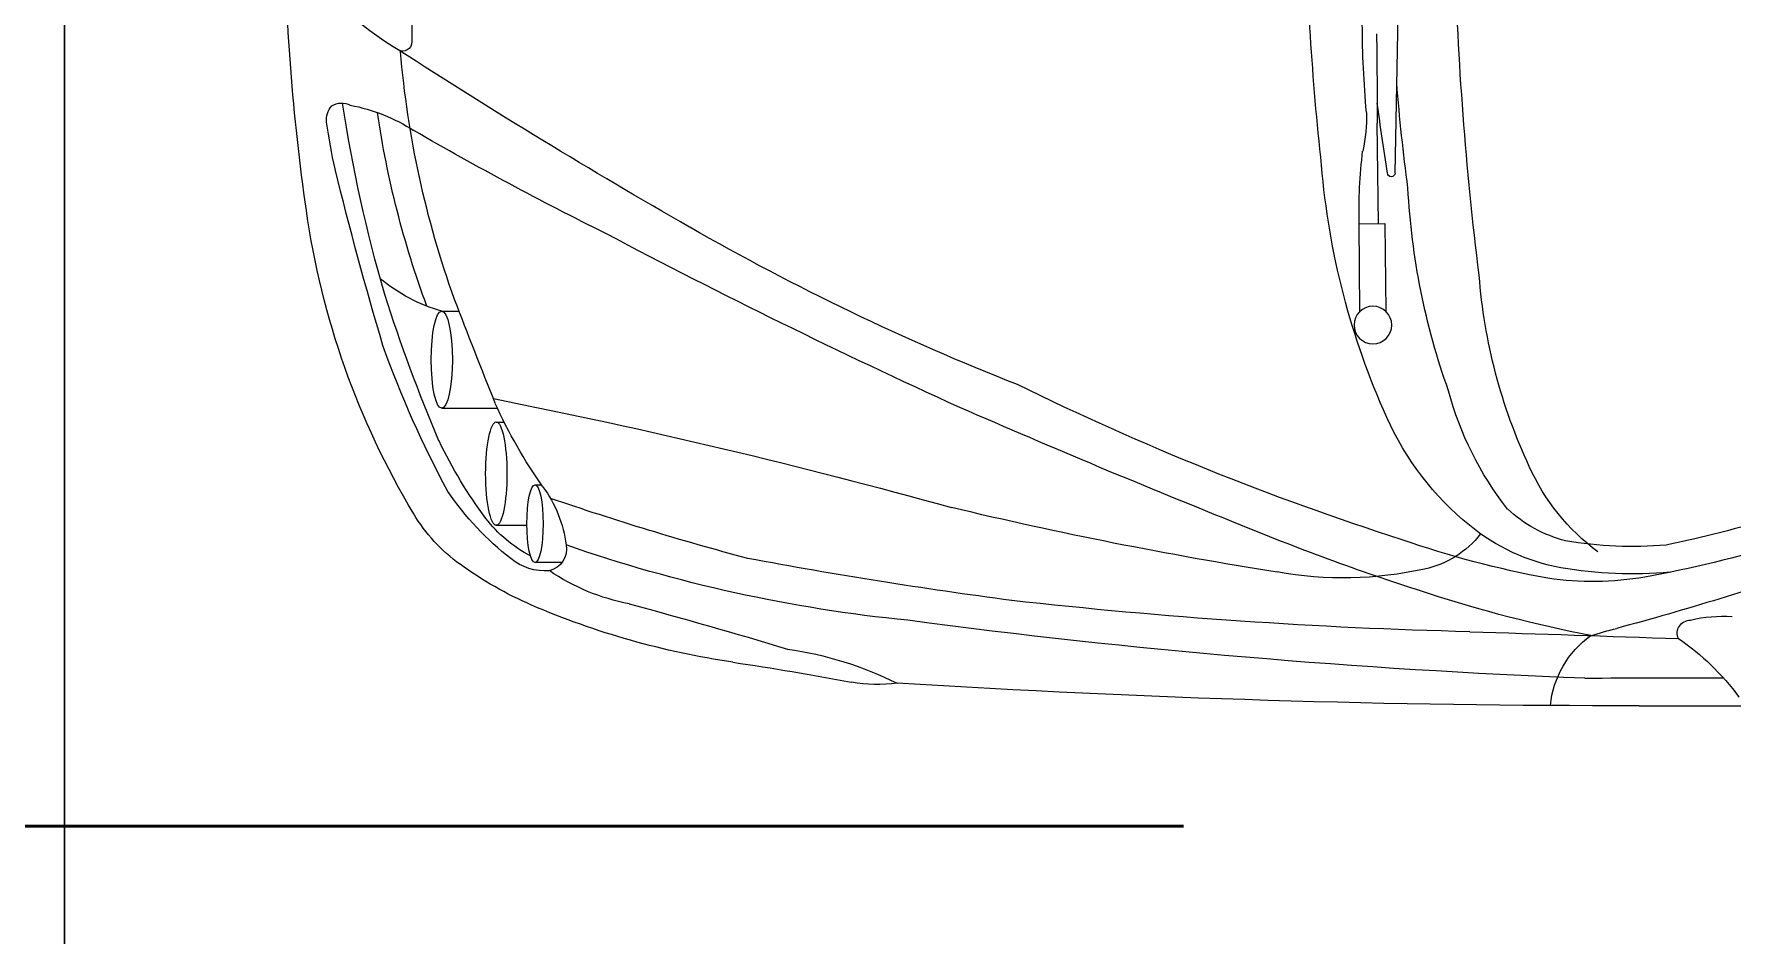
# Model space of a CAD drawing. Header units: metres. Extents: x 2865 to 2957, y -495 to -392.
# Drawn here: x 2873.349 to 2875.207, y -411.722 to -410.737 of the extents above; entities that cross this region are included whole.
import ezdxf

# ---------------------------------------------------------------- set-up
doc = ezdxf.new("R2010")
doc.units = ezdxf.units.M
doc.header["$LTSCALE"] = 12.7
doc.linetypes.add('HIDDEN', pattern=[0.375, 0.25, -0.125])
doc.layers.add('PARKING_SLOT', color=7, linetype='Continuous')
doc.layers.add('TWO_WHEELER_DRIVE_WAY', color=7, linetype='Continuous')

# ---------------------------------------------------------------- blocks, each defined once
blk = doc.blocks.new('A$C43C371B0')
at = {"lineweight": 15}
h = blk.add_hatch(color=8, dxfattribs=at)
edge = h.paths.add_edge_path(flags=16)
edge.add_ellipse((3.3888, -0.0123), major_axis=(0, -0.00177), ratio=0.5, start_angle=173.0752, end_angle=255.4624)
edge.add_line((3.388, -0.0119), (3.388, -0.02))
edge.add_line((3.388, -0.02), (3.3869, -0.02))
edge.add_line((3.3869, -0.02), (3.3869, -0.0122))
edge.add_ellipse((3.3857, -0.013), major_axis=(0, -0.00259), ratio=0.5, start_angle=109.0926, end_angle=187.0138)
edge.add_line((3.3855, -0.0105), (3.3855, -0.0199))
edge.add_line((3.3855, -0.0199), (3.3845, -0.0199))
edge.add_line((3.3845, -0.0199), (3.3845, -0.0262))
edge.add_line((3.3845, -0.0262), (3.3842, -0.0262))
edge.add_line((3.3842, -0.0262), (3.3842, -0.027))
edge.add_ellipse((3.3898, -0.0189), major_axis=(0, -0.0139), ratio=0.5, start_angle=-54.3478, end_angle=-19.2121)
edge.add_ellipse((3.3888, -0.0205), major_axis=(0, -0.0118), ratio=0.5, start_angle=-12.9228, end_angle=16.0502)
edge.add_ellipse((3.3892, -0.0233), major_axis=(0, -0.00891), ratio=0.5, start_angle=16.0502, end_angle=75.0584)
edge.add_ellipse((3.3861, -0.0217), major_axis=(0, -0.0154), ratio=0.5, start_angle=75.465, end_angle=87.697)
edge.add_line((3.3938, -0.0223), (3.3938, -0.0111))
edge.add_ellipse((3.3943, -0.0111), major_axis=(0, -0.00115), ratio=0.5, start_angle=90, end_angle=270, ccw=False)
edge.add_line((3.3949, -0.0111), (3.3949, -0.0234))
edge.add_ellipse((3.3978, -0.0234), major_axis=(0, -0.00581), ratio=0.5, start_angle=-90, end_angle=90)
edge.add_line((3.4007, -0.0234), (3.4007, -0.0112))
edge.add_ellipse((3.4013, -0.0112), major_axis=(0, -0.00107), ratio=0.5, start_angle=90, end_angle=270, ccw=False)
edge.add_line((3.4018, -0.0112), (3.4018, -0.0201))
edge.add_ellipse((3.4035, -0.0201), major_axis=(0, -0.00344), ratio=0.5, start_angle=-90, end_angle=90)
edge.add_line((3.4052, -0.0201), (3.4052, -0.0142))
edge.add_ellipse((3.4058, -0.0142), major_axis=(0, -0.00107), ratio=0.5, start_angle=90, end_angle=270, ccw=False)
edge.add_line((3.4063, -0.0142), (3.4063, -0.0179))
edge.add_ellipse((3.4071, -0.0177), major_axis=(0, -0.00157), ratio=0.5, start_angle=-83.4027, end_angle=2.5647)
edge.add_ellipse((3.4069, -0.0169), major_axis=(0, -0.00237), ratio=0.5, start_angle=8.9401, end_angle=73.4184)
edge.add_ellipse((3.4071, -0.0158), major_axis=(0, -0.00263), ratio=0.5, start_angle=369.3553, end_angle=408.8734, ccw=False)
edge.add_ellipse((3.4074, -0.0179), major_axis=(0, -0.000606), ratio=0.5, start_angle=277.7314, end_angle=347.0675, ccw=False)
edge.add_line((3.4071, -0.0179), (3.4071, -0.0142))
edge.add_ellipse((3.4057, -0.0142), major_axis=(0, -0.00272), ratio=0.5, start_angle=90, end_angle=270)
edge.add_line((3.4043, -0.0142), (3.4043, -0.0201))
edge.add_ellipse((3.4038, -0.0201), major_axis=(0, -0.000963), ratio=0.5, start_angle=270, end_angle=450, ccw=False)
edge.add_line((3.4034, -0.0201), (3.4034, -0.0112))
edge.add_ellipse((3.4011, -0.0112), major_axis=(0, -0.00459), ratio=0.5, start_angle=90, end_angle=270)
edge.add_line((3.3988, -0.0112), (3.3988, -0.0234))
edge.add_ellipse((3.3982, -0.0234), major_axis=(0, -0.00117), ratio=0.5, start_angle=270, end_angle=450, ccw=False)
edge.add_line((3.3976, -0.0234), (3.3976, -0.0112))
edge.add_ellipse((3.3943, -0.0112), major_axis=(0, -0.00664), ratio=0.5, start_angle=90, end_angle=270)
edge.add_line((3.391, -0.0112), (3.391, -0.0232))
edge.add_ellipse((3.3905, -0.0232), major_axis=(0, -0.00095), ratio=0.5, start_angle=0, end_angle=90, ccw=False)
edge.add_line((3.3905, -0.0242), (3.3894, -0.0242))
edge.add_ellipse((3.3894, -0.0232), major_axis=(0, -0.00095), ratio=0.5, start_angle=270, end_angle=360, ccw=False)
edge.add_line((3.3889, -0.0232), (3.3889, -0.0105))
edge.add_line((3.3889, -0.0105), (3.3889, -0.0105))
edge = h.paths.add_edge_path(flags=16)
edge.add_line((3.3905, -0.0051), (3.3896, -0.0071))
edge.add_line((3.3896, -0.0071), (3.388, -0.0071))
edge.add_ellipse((3.3873, -0.008), major_axis=(0, -0.00172), ratio=0.5, start_angle=123.4845, end_angle=146.5155)
edge.add_line((3.3878, -0.0066), (3.3878, -0.0047))
edge.add_ellipse((3.3873, -0.0033), major_axis=(0, -0.00166), ratio=0.5, start_angle=34.9708, end_angle=325.0292)
edge.add_line((3.3868, -0.0047), (3.3868, -0.0066))
edge.add_ellipse((3.3873, -0.008), major_axis=(0, -0.00172), ratio=0.5, start_angle=213.4845, end_angle=236.5155)
edge.add_line((3.3866, -0.0071), (3.385, -0.0071))
edge.add_line((3.385, -0.0071), (3.3841, -0.0051))
edge.add_ellipse((3.3837, -0.0057), major_axis=(0, -0.00095), ratio=0.5, start_angle=131.3596, end_angle=311.3596)
edge.add_line((3.3834, -0.0063), (3.3845, -0.009))
edge.add_line((3.3845, -0.009), (3.3866, -0.009))
edge.add_ellipse((3.3873, -0.008), major_axis=(0, -0.00172), ratio=0.5, start_angle=-56.5155, end_angle=56.5155)
edge.add_line((3.388, -0.009), (3.39, -0.009))
edge.add_line((3.39, -0.009), (3.3912, -0.0063))
edge.add_ellipse((3.3908, -0.0057), major_axis=(0, -0.00095), ratio=0.5, start_angle=48.6404, end_angle=228.6404)
h.paths.add_polyline_path([(3.3813, -0.0217), (3.3813, -0.0095), (3.3831, -0.0095), (3.3831, -0.0217)], flags=16)
edge = h.paths.add_edge_path(flags=16)
edge.add_ellipse((3.3806, -0.0181), major_axis=(0, -0.000952), ratio=0.5, start_angle=0, end_angle=360, ccw=False)
edge = h.paths.add_edge_path(flags=16)
edge.add_ellipse((3.3806, -0.0206), major_axis=(0, -0.000952), ratio=0.5, start_angle=0, end_angle=360, ccw=False)
edge = h.paths.add_edge_path(flags=16)
edge.add_ellipse((3.3806, -0.0156), major_axis=(0, -0.000952), ratio=0.5, start_angle=0, end_angle=360, ccw=False)
edge = h.paths.add_edge_path(flags=16)
edge.add_ellipse((3.3806, -0.0131), major_axis=(0, -0.000952), ratio=0.5, start_angle=0, end_angle=360, ccw=False)
edge = h.paths.add_edge_path(flags=16)
edge.add_ellipse((3.3806, -0.0106), major_axis=(0, -0.000952), ratio=0.5, start_angle=0, end_angle=360, ccw=False)
edge = h.paths.add_edge_path()
edge.add_ellipse((3.3934, 0), major_axis=(0, -0.0367), ratio=0.5, start_angle=-90, end_angle=90, ccw=False)
edge.add_line((3.3751, 0), (3.4118, 0))
at = {"color": 8, "lineweight": 15}
for p, q in [((2.2991, -0.292), (2.2911, 0.1338)), ((3.3748, -0.0564), (3.3748, -0.1486)), ((2.3174, -0.3474), (2.3187, -0.2373)), ((2.3105, -0.3473), (2.3092, -0.4433)), ((2.3384, -0.3476), (2.3105, -0.3473)), ((2.3377, -0.4434), (2.3384, -0.3476)), ((3.3421, -0.4431), (3.3232, -0.4431)), ((3.3421, -0.5492), (3.2811, -0.5492)), ((3.2825, -0.5643), (3.2738, -0.5643)), ((3.2401, -0.6328), (3.2329, -0.6328)), ((3.2825, -0.6772), (3.249, -0.6772)), ((3.2107, -0.7179), (3.2399, -0.7179)), ((2.0322, -0.8745), (1.9159, -0.8745))]:
    blk.add_line(p, q, dxfattribs=at)
blk.add_circle((2.3234, -0.4582), 0.0206, dxfattribs=at)
for centre, radius, start, end in [((-0.6654, 0.0505), 3.0632, 353.74, 359.0555), ((1.0478, 0.0139), 2.467, 351.914, 359.1947), ((-1.4516, 0.0499), 3.6868, 352.9327, 358.4161), ((3.2322, 0.1112), 0.3114, 300.4246, 318.6994), ((1.1801, -0.1239), 1.1549, 354.9434, 359.7436), ((9.9296, -0.2465), 7.6109, 179.19758, 179.93053), ((-0.3591, 5.65), 6.9122, 299.75075, 302.8451), ((2.3316, -0.071), 1.0593, 340.1772, 355.2355), ((3.3848, -0.1486), 0.01, 180, 300.4246), ((0.2819, -0.0375), 2.0214, 352.3023, 355.5701), ((-4.7527, 0.7816), 7.1414, 351.35379, 351.97263), ((3.4778, -0.4082), 0.1937, 100.5869, 122.9165), ((1.7433, 0.0517), 1.7283, 343.9917, 351.1081), ((3.4516, -0.2353), 0.0199, 56.6604, 118.1927), ((3.4444, -0.2342), 0.0239, 354.4757, 40.494), ((2.4938, -0.2312), 0.1634, 178.0776, 193.0023), ((2.3646, -0.071), 1.0593, 339.7554, 351.5959), ((2.7099, -0.1247), 0.7665, 347.7324, 351.6131), ((1.4964, 3.001), 3.7497, 296.3823, 300.0241), ((1.759, -0.3357), 0.5796, 358.8278, 6.7171), ((2.3033, -0.2917), 0.00426, 184.891, 355.1345), ((1.545, -0.2146), 0.8374, 335.7016, 355.2791), ((-0.6594, 0.7253), 4.241, 343.4799, 346.1824), ((1.5076, -0.2681), 0.7785, 340.3348, 357.0419), ((2.6123, -0.2084), 0.8868, 329.0456, 351.914), ((1.7097, 2.0254), 2.7388, 291.4729, 299.8018), ((-0.2272, 6.055), 7.2539, 294.45102, 297.85909), ((1.6089, -0.3586), 0.5999, 334.9317, 355.6927), ((3.2909, -0.2645), 0.1858, 285.997, 309.6254), ((1.5556, 0.17), 1.9423, 337.1264, 342.1643), ((-2.3112, 1.7158), 6.0338, 338.00736, 339.16578), ((2.3072, -0.0859), 1.1681, 331.6701, 340.2471), ((1.8948, -0.4379), 0.358, 321.7847, 345.0775), ((1.3453, 2.2593), 3.1002, 287.7701, 296.1627), ((4.621, -7.2759), 6.8683, 101.21072, 105.50928), ((-1.4901, 9.2172), 10.6564, 291.80332, 293.59511), ((2.7832, -0.3181), 0.549, 324.74, 335.7242), ((2.0195, -0.4317), 0.3155, 308.9183, 336.1718), ((2.8749, -0.3592), 0.5216, 323.4674, 334.3493), ((1.9348, -0.5147), 0.2387, 306.616, 335.7093), ((2.1724, 2.4156), 3.2385, 284.9405, 288.9322), ((3.3415, -0.7158), 0.1365, 143.7226, 172.7989), ((3.0723, -0.4624), 0.3175, 307.6944, 325.9445), ((2.2438, 0.4881), 1.2111, 252.7208, 258.5105), ((2.0768, -0.5536), 0.145, 284.2806, 313.1751), ((1.7045, 3.8581), 4.6432, 278.9685, 283.4492), ((3.2119, -0.568), 0.1877, 306.0102, 329.0456), ((2.0772, -0.5054), 0.222, 280.5208, 309.2958), ((2.2891, -0.6215), 0.1059, 217.884, 257.8935), ((1.4801, 1.7138), 2.5867, 287.6072, 292.4491), ((3.1729, -0.5749), 0.1538, 297.9811, 321.9782), ((2.2438, 0.4881), 1.2411, 252.7208, 259.8904), ((2.0398, -0.2747), 0.4257, 264.9792, 279.8468), ((1.9329, 0.3409), 1.0943, 280.4792, 289.1289), ((2.6728, 0.8318), 1.6207, 275.6407, 289.2072), ((3.2301, -0.703), 0.0245, 169.798, 256.2278), ((2.8987, 2.3487), 3.2496, 250.8453, 254.9829), ((2.0398, -0.2747), 0.4557, 264.7638, 279.8468), ((2.0131, 4.6009), 5.4065, 277.4981, 280.5968), ((3.2291, -0.6679), 0.0591, 265.3552, 309.3029), ((3.0827, -0.3903), 0.4073, 293.3002, 306.0102), ((2.0833, -0.4032), 0.3355, 260.142, 278.3303), ((2.3556, -0.3246), 0.4101, 257.5071, 280.217), ((3.0954, -0.5392), 0.2276, 280.5484, 304.4977), ((1.787, 0.7161), 1.543, 281.1388, 287.9506), ((2.0773, 4.9382), 5.7335, 271.40018, 276.4226), ((1.9416, -0.9149), 0.1383, 75.6747, 94.5973), ((4.6707, -6.4594), 5.8992, 105.06846, 106.81749), ((2.8959, 0.0435), 0.8797, 278.3434, 293.3002), ((1.9761, -0.7952), 0.0143, 335.9739, 90.9077), ((4.2651, -66.9618), 66.1999, 91.772604, 91.970238), ((1.8423, -1.6071), 0.8449, 73.2959, 75.2995), ((2.023, -0.8846), 0.1067, 5.5607, 54.4209), ((1.7878, 7.0722), 7.9224, 272.19768, 277.57434), ((2.1391, -1.023), 0.2678, 124.0367, 143.8276), ((3.0215, -1.2091), 0.4008, 98.2697, 116.2978), ((3.4803, -3.9411), 3.1475, 98.3434, 100.7343), ((1.9508, -29.8123), 28.9684, 89.7215, 90.02174), ((2.0528, 11.7681), 12.6426, 269.90669, 273.58791), ((2.8657, -0.6994), 0.1519, 261.7562, 280.7343)]:
    blk.add_arc(centre, radius, start, end, dxfattribs=at)
at = {"color": 8, "lineweight": 15, "extrusion": (0, 0, -1)}
for centre, major_axis, ratio in [((3.3421, -0.4961), (0, -0.0531), 0.218742), ((3.2825, -0.6207), (0, -0.0565), 0.205586), ((3.2401, -0.6754), (0, -0.0426), 0.20871)]:
    blk.add_ellipse(centre, major_axis=major_axis, ratio=ratio, dxfattribs=at)
blk = doc.blocks.new('A$C3D04333F')
blk.add_lwpolyline([(0, 0), (5, 0), (5, 2.5), (0, 2.5)], close=True)
at = {"xscale": -1}
blk.add_blockref('A$C43C371B0', (3.7548, 1.25), dxfattribs=at)

msp = doc.modelspace()

# ---------------------------------------------------------------- linework, layer by layer
at = {"linetype": 'HIDDEN', "lineweight": 50}
msp.add_lwpolyline([(2866.6695, -411.6033), (2935.6602, -411.5973)], dxfattribs=at)
at = {"layer": 'PARKING_SLOT', "color": 30}
msp.add_lwpolyline([(2873.3827, -411.8466), (2873.3827, -409.3466), (2878.3827, -409.3466), (2878.3827, -411.8466)], close=True, dxfattribs=at)
at = {"layer": 'TWO_WHEELER_DRIVE_WAY', "color": 6}
msp.add_lwpolyline([(2871.3191, -430.2466), (2873.3827, -430.2466), (2873.3827, -405.4102), (2871.3191, -405.4102)], close=True, dxfattribs=at)

# ---------------------------------------------------------------- block references
for p in [(2873.3827, -411.8466), (2873.3827, -414.3466), (2873.3827, -417.1466), (2873.3827, -419.6466), (2873.3827, -422.4466), (2873.3827, -424.9466), (2873.3827, -447.5566), (2873.3827, -450.0566), (2873.3827, -452.8566), (2873.3827, -455.3566), (2873.3827, -458.1566), (2873.3827, -460.6566)]:
    msp.add_blockref('A$C3D04333F', p)

doc.saveas('drawing.dxf')
